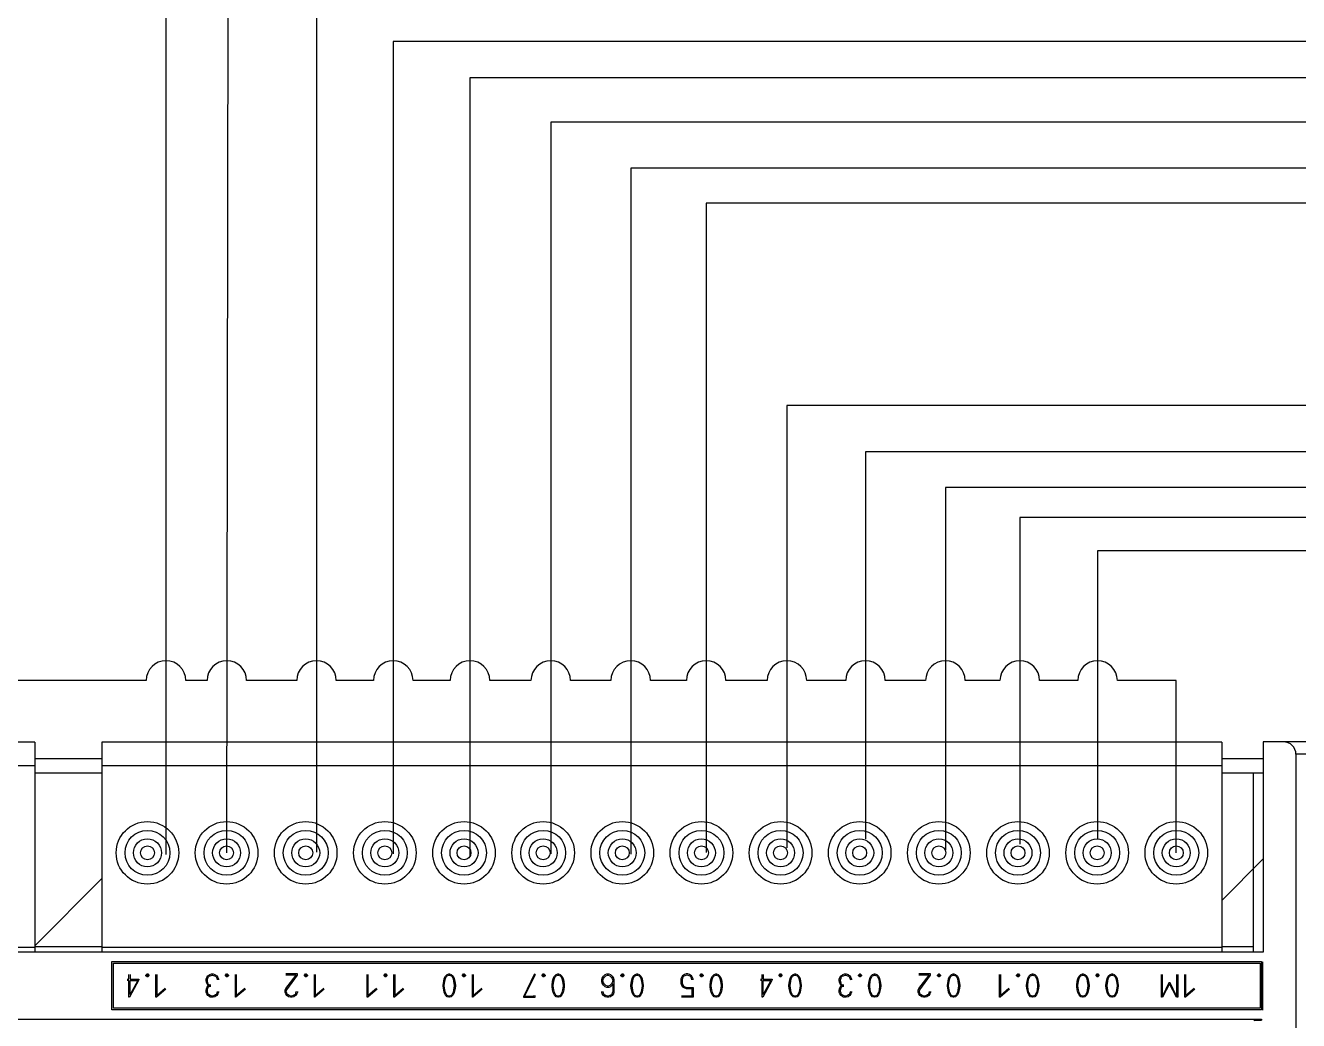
# Model space of a CAD drawing. Header units: millimetres. Extents: x 1181 to 1755, y 284 to 690.
# Drawn here: x 1386.9 to 1468.6, y 504.9 to 568.8 of the extents above; entities that cross this region are included whole.
import ezdxf

# ---------------------------------------------------------------- set-up
doc = ezdxf.new("R2010")
doc.units = ezdxf.units.MM
for name, color, linetype in [('0007LEVEL_1', 7, 'Continuous'), ('8_ALL_NOTES_BALLOONS_SYMBOLS_GT', 7, 'Continuous'), ('RED_14_THHN', 20, 'Continuous'), ('RED_2.5mm^2', 1, 'Continuous'), ('SYMS', 7, 'Continuous')]:
    doc.layers.add(name, color=color, linetype=linetype)

# ---------------------------------------------------------------- blocks, each defined once
blk = doc.blocks.new('WDDOT')
for radius in [0.72, 0.449, 0.223]:
    blk.add_circle((0, 0), radius)

msp = doc.modelspace()

# ---------------------------------------------------------------- linework, layer by layer
at = {"color": 7, "linetype": 'Continuous'}
for p, q in [((1466.339, 522.776), (1466.339, 509.276)), ((1506.039, 522.776), (1466.339, 522.776)), ((1468.439, 521.976), (1468.439, 443.576)), ((1466.339, 509.276), (1312.939, 509.276)), ((1313.039, 504.967), (1466.239, 504.967)), ((1466.239, 504.967), (1466.239, 504.907))]:
    msp.add_line(p, q, dxfattribs=at)
msp.add_arc((1467.639, 521.976), 0.8, 0, 90, dxfattribs=at)
msp.add_spline([(1465.751, 504.897), (1465.837, 504.904), (1465.997, 504.907), (1466.239, 504.908)], degree=3, dxfattribs=at)
at = {"layer": '0007LEVEL_1', "color": 7, "linetype": 'Continuous'}
for p, q in [((1392.439, 505.576), (1392.439, 508.676)), ((1392.439, 508.676), (1466.239, 508.676)), ((1392.539, 505.676), (1392.539, 508.576)), ((1392.539, 508.576), (1466.139, 508.576)), ((1466.139, 508.576), (1466.139, 505.676)), ((1466.239, 508.676), (1466.239, 505.576)), ((1393.423, 507.538), (1393.535, 507.538)), ((1393.535, 507.538), (1393.535, 507.838)), ((1394.173, 507.501), (1393.573, 506.376)), ((1393.61, 507.838), (1393.61, 507.538)), ((1393.61, 507.538), (1394.173, 507.538)), ((1394.173, 507.538), (1394.173, 507.501)), ((1394.623, 507.801), (1394.698, 507.876)), ((1394.623, 507.763), (1394.623, 507.801)), ((1394.698, 507.688), (1394.623, 507.763)), ((1394.698, 507.876), (1394.735, 507.876)), ((1394.698, 507.763), (1394.698, 507.801)), ((1394.698, 507.801), (1394.735, 507.801)), ((1394.735, 507.763), (1394.698, 507.763)), ((1394.735, 507.688), (1394.698, 507.688)), ((1394.735, 507.876), (1394.81, 507.801)), ((1394.735, 507.801), (1394.735, 507.763)), ((1394.81, 507.763), (1394.735, 507.688)), ((1394.81, 507.801), (1394.81, 507.763)), ((1395.26, 506.376), (1395.26, 507.838)), ((1395.335, 506.488), (1395.335, 507.838)), ((1398.49, 507.538), (1398.528, 507.651)), ((1398.49, 507.426), (1398.49, 507.538)), ((1398.528, 507.651), (1398.603, 507.763)), ((1398.565, 507.501), (1398.603, 507.613)), ((1398.565, 507.426), (1398.565, 507.501)), ((1398.603, 507.763), (1398.715, 507.838)), ((1398.603, 507.613), (1398.64, 507.688)), ((1398.64, 507.688), (1398.678, 507.726)), ((1398.678, 507.726), (1398.753, 507.763)), ((1398.715, 507.838), (1398.828, 507.876)), ((1398.753, 507.763), (1398.865, 507.801)), ((1398.828, 507.876), (1398.94, 507.876)), ((1398.865, 507.801), (1398.903, 507.801)), ((1398.903, 507.801), (1399.015, 507.763)), ((1398.94, 507.876), (1399.053, 507.838)), ((1399.015, 507.763), (1399.09, 507.726)), ((1399.053, 507.838), (1399.165, 507.763)), ((1399.09, 507.726), (1399.128, 507.688)), ((1399.128, 507.688), (1399.165, 507.613)), ((1399.165, 507.763), (1399.24, 507.651)), ((1399.165, 507.613), (1399.203, 507.501)), ((1399.24, 507.651), (1399.278, 507.538)), ((1399.278, 507.538), (1399.278, 507.501)), ((1399.728, 507.801), (1399.803, 507.876)), ((1399.728, 507.763), (1399.728, 507.801)), ((1399.803, 507.688), (1399.728, 507.763)), ((1399.803, 507.876), (1399.84, 507.876)), ((1399.803, 507.763), (1399.803, 507.801)), ((1399.803, 507.801), (1399.84, 507.801)), ((1399.84, 507.763), (1399.803, 507.763)), ((1399.84, 507.688), (1399.803, 507.688)), ((1399.84, 507.876), (1399.915, 507.801)), ((1399.84, 507.801), (1399.84, 507.763)), ((1399.915, 507.763), (1399.84, 507.688)), ((1399.915, 507.801), (1399.915, 507.763)), ((1400.365, 506.376), (1400.365, 507.838)), ((1400.44, 506.488), (1400.44, 507.838)), ((1404.345, 507.876), (1403.595, 507.876)), ((1403.595, 506.938), (1404.27, 507.801)), ((1404.27, 507.801), (1403.595, 507.801)), ((1403.67, 506.863), (1404.345, 507.801)), ((1404.345, 507.801), (1404.345, 507.876)), ((1404.795, 507.801), (1404.87, 507.876)), ((1404.795, 507.763), (1404.795, 507.801)), ((1404.87, 507.688), (1404.795, 507.763)), ((1404.87, 507.876), (1404.908, 507.876)), ((1404.87, 507.763), (1404.87, 507.801)), ((1404.87, 507.801), (1404.908, 507.801)), ((1404.908, 507.763), (1404.87, 507.763)), ((1404.908, 507.688), (1404.87, 507.688)), ((1404.908, 507.876), (1404.983, 507.801)), ((1404.908, 507.801), (1404.908, 507.763)), ((1404.983, 507.763), (1404.908, 507.688)), ((1404.983, 507.801), (1404.983, 507.763)), ((1405.433, 506.376), (1405.433, 507.838)), ((1405.508, 506.488), (1405.508, 507.838)), ((1408.818, 506.376), (1408.818, 507.838)), ((1408.893, 506.488), (1408.893, 507.838)), ((1409.905, 507.801), (1409.98, 507.876)), ((1409.905, 507.763), (1409.905, 507.801)), ((1409.98, 507.688), (1409.905, 507.763)), ((1409.98, 507.876), (1410.018, 507.876)), ((1409.98, 507.763), (1409.98, 507.801)), ((1409.98, 507.801), (1410.018, 507.801)), ((1410.018, 507.763), (1409.98, 507.763)), ((1410.018, 507.688), (1409.98, 507.688)), ((1410.018, 507.876), (1410.093, 507.801)), ((1410.018, 507.801), (1410.018, 507.763)), ((1410.093, 507.763), (1410.018, 507.688)), ((1410.093, 507.801), (1410.093, 507.763)), ((1410.543, 506.376), (1410.543, 507.838)), ((1410.618, 506.488), (1410.618, 507.838)), ((1413.738, 507.388), (1413.775, 507.576)), ((1413.775, 507.576), (1413.85, 507.726)), ((1413.813, 507.388), (1413.85, 507.576)), ((1413.85, 507.726), (1413.963, 507.838)), ((1413.85, 507.576), (1413.925, 507.726)), ((1413.925, 507.726), (1413.963, 507.763)), ((1413.963, 507.838), (1414.075, 507.876)), ((1413.963, 507.763), (1414.075, 507.801)), ((1414.075, 507.876), (1414.113, 507.876)), ((1414.075, 507.801), (1414.113, 507.801)), ((1414.113, 507.876), (1414.225, 507.838)), ((1414.113, 507.801), (1414.225, 507.763)), ((1414.225, 507.838), (1414.338, 507.726)), ((1414.225, 507.763), (1414.263, 507.726)), ((1414.263, 507.726), (1414.338, 507.576)), ((1414.338, 507.726), (1414.413, 507.576)), ((1414.338, 507.576), (1414.375, 507.388)), ((1414.413, 507.576), (1414.45, 507.388)), ((1414.938, 507.801), (1415.013, 507.876)), ((1414.938, 507.763), (1414.938, 507.801)), ((1415.013, 507.688), (1414.938, 507.763)), ((1415.013, 507.876), (1415.05, 507.876)), ((1415.013, 507.763), (1415.013, 507.801)), ((1415.013, 507.801), (1415.05, 507.801)), ((1415.05, 507.763), (1415.013, 507.763)), ((1415.05, 507.688), (1415.013, 507.688)), ((1415.05, 507.876), (1415.125, 507.801)), ((1415.05, 507.801), (1415.05, 507.763)), ((1415.125, 507.763), (1415.05, 507.688)), ((1415.125, 507.801), (1415.125, 507.763)), ((1415.575, 506.376), (1415.575, 507.838)), ((1415.65, 506.488), (1415.65, 507.838)), ((1419.565, 507.876), (1418.852, 506.413)), ((1419.602, 507.838), (1418.927, 506.451)), ((1420.052, 507.801), (1420.127, 507.876)), ((1420.052, 507.763), (1420.052, 507.801)), ((1420.127, 507.688), (1420.052, 507.763)), ((1420.127, 507.876), (1420.165, 507.876)), ((1420.127, 507.763), (1420.127, 507.801)), ((1420.127, 507.801), (1420.165, 507.801)), ((1420.165, 507.763), (1420.127, 507.763)), ((1420.165, 507.688), (1420.127, 507.688)), ((1420.165, 507.876), (1420.24, 507.801)), ((1420.165, 507.801), (1420.165, 507.763)), ((1420.24, 507.763), (1420.165, 507.688)), ((1420.24, 507.801), (1420.24, 507.763)), ((1420.727, 507.388), (1420.765, 507.576)), ((1420.765, 507.576), (1420.84, 507.726)), ((1420.802, 507.388), (1420.84, 507.576)), ((1420.84, 507.726), (1420.952, 507.838)), ((1420.84, 507.576), (1420.915, 507.726)), ((1420.915, 507.726), (1420.952, 507.763)), ((1420.952, 507.838), (1421.065, 507.876)), ((1420.952, 507.763), (1421.065, 507.801)), ((1421.065, 507.876), (1421.102, 507.876)), ((1421.065, 507.801), (1421.102, 507.801)), ((1421.102, 507.876), (1421.215, 507.838)), ((1421.102, 507.801), (1421.215, 507.763)), ((1421.215, 507.838), (1421.327, 507.726)), ((1421.215, 507.763), (1421.252, 507.726)), ((1421.252, 507.726), (1421.327, 507.576)), ((1421.327, 507.726), (1421.402, 507.576)), ((1421.327, 507.576), (1421.365, 507.388)), ((1421.402, 507.576), (1421.44, 507.388)), ((1423.877, 507.501), (1423.915, 507.613)), ((1423.877, 507.388), (1423.877, 507.501)), ((1423.915, 507.613), (1423.99, 507.726)), ((1423.952, 507.463), (1423.99, 507.576)), ((1423.99, 507.726), (1424.102, 507.838)), ((1423.99, 507.576), (1424.027, 507.651)), ((1424.027, 507.651), (1424.14, 507.763)), ((1424.102, 507.838), (1424.215, 507.876)), ((1424.14, 507.763), (1424.252, 507.801)), ((1424.215, 507.876), (1424.327, 507.876)), ((1424.252, 507.801), (1424.29, 507.801)), ((1424.29, 507.801), (1424.402, 507.763)), ((1424.327, 507.876), (1424.44, 507.838)), ((1424.402, 507.763), (1424.515, 507.651)), ((1424.44, 507.838), (1424.552, 507.726)), ((1424.515, 507.651), (1424.552, 507.576)), ((1424.552, 507.726), (1424.627, 507.613)), ((1424.552, 507.576), (1424.59, 507.463)), ((1424.627, 507.613), (1424.665, 507.501)), ((1424.665, 507.501), (1424.665, 506.713)), ((1425.115, 507.801), (1425.19, 507.876)), ((1425.115, 507.763), (1425.115, 507.801)), ((1425.19, 507.688), (1425.115, 507.763)), ((1425.19, 507.876), (1425.227, 507.876)), ((1425.19, 507.763), (1425.19, 507.801)), ((1425.19, 507.801), (1425.227, 507.801)), ((1425.227, 507.763), (1425.19, 507.763)), ((1425.227, 507.688), (1425.19, 507.688)), ((1425.227, 507.876), (1425.302, 507.801)), ((1425.227, 507.801), (1425.227, 507.763)), ((1425.302, 507.763), (1425.227, 507.688)), ((1425.302, 507.801), (1425.302, 507.763)), ((1425.79, 507.388), (1425.827, 507.576)), ((1425.827, 507.576), (1425.902, 507.726)), ((1425.865, 507.388), (1425.902, 507.576)), ((1425.902, 507.726), (1426.015, 507.838)), ((1425.902, 507.576), (1425.977, 507.726)), ((1425.977, 507.726), (1426.015, 507.763)), ((1426.015, 507.838), (1426.127, 507.876)), ((1426.015, 507.763), (1426.127, 507.801)), ((1426.127, 507.876), (1426.165, 507.876)), ((1426.127, 507.801), (1426.165, 507.801)), ((1426.165, 507.876), (1426.277, 507.838)), ((1426.165, 507.801), (1426.277, 507.763)), ((1426.277, 507.838), (1426.39, 507.726)), ((1426.277, 507.763), (1426.315, 507.726)), ((1426.315, 507.726), (1426.39, 507.576)), ((1426.39, 507.726), (1426.465, 507.576)), ((1426.39, 507.576), (1426.427, 507.388)), ((1426.465, 507.576), (1426.502, 507.388)), ((1428.995, 507.651), (1428.957, 507.538)), ((1428.957, 507.538), (1428.957, 507.276)), ((1429.07, 507.763), (1428.995, 507.651)), ((1429.07, 507.613), (1429.032, 507.501)), ((1429.032, 507.501), (1429.032, 507.313)), ((1429.182, 507.838), (1429.07, 507.763)), ((1429.107, 507.688), (1429.07, 507.613)), ((1429.145, 507.726), (1429.107, 507.688)), ((1429.22, 507.763), (1429.145, 507.726)), ((1429.295, 507.876), (1429.182, 507.838)), ((1429.332, 507.801), (1429.22, 507.763)), ((1429.407, 507.876), (1429.295, 507.876)), ((1429.37, 507.801), (1429.332, 507.801)), ((1429.482, 507.763), (1429.37, 507.801)), ((1429.52, 507.838), (1429.407, 507.876)), ((1429.557, 507.726), (1429.482, 507.763)), ((1429.632, 507.763), (1429.52, 507.838)), ((1429.595, 507.688), (1429.557, 507.726)), ((1429.632, 507.613), (1429.595, 507.688)), ((1429.707, 507.651), (1429.632, 507.763)), ((1429.67, 507.501), (1429.632, 507.613)), ((1429.745, 507.538), (1429.707, 507.651)), ((1429.745, 507.501), (1429.745, 507.538)), ((1430.195, 507.801), (1430.27, 507.876)), ((1430.195, 507.763), (1430.195, 507.801)), ((1430.27, 507.688), (1430.195, 507.763)), ((1430.27, 507.876), (1430.307, 507.876)), ((1430.27, 507.763), (1430.27, 507.801)), ((1430.27, 507.801), (1430.307, 507.801)), ((1430.307, 507.763), (1430.27, 507.763)), ((1430.307, 507.688), (1430.27, 507.688)), ((1430.307, 507.876), (1430.382, 507.801)), ((1430.307, 507.801), (1430.307, 507.763)), ((1430.382, 507.763), (1430.307, 507.688)), ((1430.382, 507.801), (1430.382, 507.763)), ((1430.87, 507.388), (1430.907, 507.576)), ((1430.907, 507.576), (1430.982, 507.726)), ((1430.945, 507.388), (1430.982, 507.576)), ((1430.982, 507.726), (1431.095, 507.838)), ((1430.982, 507.576), (1431.057, 507.726)), ((1431.057, 507.726), (1431.095, 507.763)), ((1431.095, 507.838), (1431.207, 507.876)), ((1431.095, 507.763), (1431.207, 507.801)), ((1431.207, 507.876), (1431.245, 507.876)), ((1431.207, 507.801), (1431.245, 507.801)), ((1431.245, 507.876), (1431.357, 507.838)), ((1431.245, 507.801), (1431.357, 507.763)), ((1431.357, 507.838), (1431.47, 507.726)), ((1431.357, 507.763), (1431.395, 507.726)), ((1431.395, 507.726), (1431.47, 507.576)), ((1431.47, 507.726), (1431.545, 507.576)), ((1431.47, 507.576), (1431.507, 507.388)), ((1431.545, 507.576), (1431.582, 507.388)), ((1434.06, 507.538), (1434.173, 507.538)), ((1434.173, 507.538), (1434.173, 507.838)), ((1434.81, 507.501), (1434.21, 506.376)), ((1434.248, 507.838), (1434.248, 507.538)), ((1434.248, 507.538), (1434.81, 507.538)), ((1434.81, 507.538), (1434.81, 507.501)), ((1435.26, 507.801), (1435.335, 507.876)), ((1435.26, 507.763), (1435.26, 507.801)), ((1435.335, 507.688), (1435.26, 507.763)), ((1435.335, 507.876), (1435.373, 507.876)), ((1435.335, 507.763), (1435.335, 507.801)), ((1435.335, 507.801), (1435.373, 507.801)), ((1435.373, 507.763), (1435.335, 507.763)), ((1435.373, 507.688), (1435.335, 507.688)), ((1435.373, 507.876), (1435.448, 507.801)), ((1435.373, 507.801), (1435.373, 507.763)), ((1435.448, 507.763), (1435.373, 507.688)), ((1435.448, 507.801), (1435.448, 507.763)), ((1435.935, 507.388), (1435.973, 507.576)), ((1435.973, 507.576), (1436.048, 507.726)), ((1436.01, 507.388), (1436.048, 507.576)), ((1436.048, 507.726), (1436.16, 507.838)), ((1436.048, 507.576), (1436.123, 507.726)), ((1436.123, 507.726), (1436.16, 507.763)), ((1436.16, 507.838), (1436.273, 507.876)), ((1436.16, 507.763), (1436.273, 507.801)), ((1436.273, 507.876), (1436.311, 507.876)), ((1436.273, 507.801), (1436.311, 507.801)), ((1436.311, 507.876), (1436.423, 507.838)), ((1436.311, 507.801), (1436.423, 507.763)), ((1436.423, 507.838), (1436.535, 507.726)), ((1436.423, 507.763), (1436.461, 507.726)), ((1436.461, 507.726), (1436.535, 507.576)), ((1436.535, 507.726), (1436.61, 507.576)), ((1436.535, 507.576), (1436.573, 507.388)), ((1436.61, 507.576), (1436.648, 507.388)), ((1439.128, 507.538), (1439.165, 507.651)), ((1439.128, 507.426), (1439.128, 507.538)), ((1439.165, 507.651), (1439.24, 507.763)), ((1439.203, 507.501), (1439.24, 507.613)), ((1439.203, 507.426), (1439.203, 507.501)), ((1439.24, 507.763), (1439.353, 507.838)), ((1439.24, 507.613), (1439.278, 507.688)), ((1439.278, 507.688), (1439.315, 507.726)), ((1439.315, 507.726), (1439.39, 507.763)), ((1439.353, 507.838), (1439.465, 507.876)), ((1439.39, 507.763), (1439.503, 507.801)), ((1439.465, 507.876), (1439.578, 507.876)), ((1439.503, 507.801), (1439.541, 507.801)), ((1439.541, 507.801), (1439.653, 507.763)), ((1439.578, 507.876), (1439.691, 507.838)), ((1439.653, 507.763), (1439.728, 507.726)), ((1439.691, 507.838), (1439.803, 507.763)), ((1439.728, 507.726), (1439.765, 507.688)), ((1439.765, 507.688), (1439.803, 507.613)), ((1439.803, 507.763), (1439.878, 507.651)), ((1439.803, 507.613), (1439.841, 507.501)), ((1439.878, 507.651), (1439.915, 507.538)), ((1439.915, 507.538), (1439.915, 507.501)), ((1440.365, 507.801), (1440.44, 507.876)), ((1440.365, 507.763), (1440.365, 507.801)), ((1440.44, 507.688), (1440.365, 507.763)), ((1440.44, 507.876), (1440.478, 507.876)), ((1440.44, 507.763), (1440.44, 507.801)), ((1440.44, 507.801), (1440.478, 507.801)), ((1440.478, 507.763), (1440.44, 507.763)), ((1440.478, 507.688), (1440.44, 507.688)), ((1440.478, 507.876), (1440.553, 507.801)), ((1440.478, 507.801), (1440.478, 507.763)), ((1440.553, 507.763), (1440.478, 507.688)), ((1440.553, 507.801), (1440.553, 507.763)), ((1441.04, 507.388), (1441.078, 507.576)), ((1441.078, 507.576), (1441.153, 507.726)), ((1441.116, 507.388), (1441.153, 507.576)), ((1441.153, 507.726), (1441.266, 507.838)), ((1441.153, 507.576), (1441.228, 507.726)), ((1441.228, 507.726), (1441.266, 507.763)), ((1441.266, 507.838), (1441.378, 507.876)), ((1441.266, 507.763), (1441.378, 507.801)), ((1441.378, 507.876), (1441.416, 507.876)), ((1441.378, 507.801), (1441.416, 507.801)), ((1441.416, 507.876), (1441.528, 507.838)), ((1441.416, 507.801), (1441.528, 507.763)), ((1441.528, 507.838), (1441.64, 507.726)), ((1441.528, 507.763), (1441.565, 507.726)), ((1441.565, 507.726), (1441.64, 507.576)), ((1441.64, 507.726), (1441.715, 507.576)), ((1441.64, 507.576), (1441.678, 507.388)), ((1441.715, 507.576), (1441.753, 507.388)), ((1444.982, 507.876), (1444.232, 507.876)), ((1444.232, 506.938), (1444.907, 507.801)), ((1444.907, 507.801), (1444.232, 507.801)), ((1444.307, 506.863), (1444.982, 507.801)), ((1444.982, 507.801), (1444.982, 507.876)), ((1445.432, 507.801), (1445.507, 507.876)), ((1445.432, 507.763), (1445.432, 507.801)), ((1445.507, 507.688), (1445.432, 507.763)), ((1445.507, 507.876), (1445.544, 507.876)), ((1445.507, 507.763), (1445.507, 507.801)), ((1445.507, 507.801), (1445.544, 507.801)), ((1445.544, 507.763), (1445.507, 507.763)), ((1445.544, 507.688), (1445.507, 507.688)), ((1445.544, 507.876), (1445.619, 507.801)), ((1445.544, 507.801), (1445.544, 507.763)), ((1445.619, 507.763), (1445.544, 507.688)), ((1445.619, 507.801), (1445.619, 507.763)), ((1446.107, 507.388), (1446.144, 507.576)), ((1446.144, 507.576), (1446.219, 507.726)), ((1446.182, 507.388), (1446.219, 507.576)), ((1446.219, 507.726), (1446.332, 507.838)), ((1446.219, 507.576), (1446.294, 507.726)), ((1446.294, 507.726), (1446.332, 507.763)), ((1446.332, 507.838), (1446.444, 507.876)), ((1446.332, 507.763), (1446.444, 507.801)), ((1446.444, 507.876), (1446.482, 507.876)), ((1446.444, 507.801), (1446.482, 507.801)), ((1446.482, 507.876), (1446.594, 507.838)), ((1446.482, 507.801), (1446.594, 507.763)), ((1446.594, 507.838), (1446.707, 507.726)), ((1446.594, 507.763), (1446.632, 507.726)), ((1446.632, 507.726), (1446.707, 507.576)), ((1446.707, 507.726), (1446.782, 507.576)), ((1446.707, 507.576), (1446.744, 507.388)), ((1446.782, 507.576), (1446.819, 507.388)), ((1449.421, 506.376), (1449.421, 507.838)), ((1449.496, 506.488), (1449.496, 507.838)), ((1450.508, 507.801), (1450.583, 507.876)), ((1450.508, 507.763), (1450.508, 507.801)), ((1450.583, 507.688), (1450.508, 507.763)), ((1450.583, 507.876), (1450.621, 507.876)), ((1450.583, 507.763), (1450.583, 507.801)), ((1450.583, 507.801), (1450.621, 507.801)), ((1450.621, 507.763), (1450.583, 507.763)), ((1450.621, 507.688), (1450.583, 507.688)), ((1450.621, 507.876), (1450.696, 507.801)), ((1450.621, 507.801), (1450.621, 507.763)), ((1450.696, 507.763), (1450.621, 507.688)), ((1450.696, 507.801), (1450.696, 507.763)), ((1451.183, 507.388), (1451.221, 507.576)), ((1451.221, 507.576), (1451.296, 507.726)), ((1451.258, 507.388), (1451.296, 507.576)), ((1451.296, 507.726), (1451.408, 507.838)), ((1451.296, 507.576), (1451.371, 507.726)), ((1451.371, 507.726), (1451.408, 507.763)), ((1451.408, 507.838), (1451.521, 507.876)), ((1451.408, 507.763), (1451.521, 507.801)), ((1451.521, 507.876), (1451.558, 507.876)), ((1451.521, 507.801), (1451.558, 507.801)), ((1451.558, 507.876), (1451.671, 507.838)), ((1451.558, 507.801), (1451.671, 507.763)), ((1451.671, 507.838), (1451.783, 507.726)), ((1451.671, 507.763), (1451.708, 507.726)), ((1451.708, 507.726), (1451.783, 507.576)), ((1451.783, 507.726), (1451.858, 507.576)), ((1451.783, 507.576), (1451.821, 507.388)), ((1451.858, 507.576), (1451.896, 507.388)), ((1454.407, 507.388), (1454.445, 507.576)), ((1454.445, 507.576), (1454.519, 507.726)), ((1454.482, 507.388), (1454.519, 507.576)), ((1454.519, 507.726), (1454.632, 507.838)), ((1454.519, 507.576), (1454.595, 507.726)), ((1454.595, 507.726), (1454.632, 507.763)), ((1454.632, 507.838), (1454.745, 507.876)), ((1454.632, 507.763), (1454.745, 507.801)), ((1454.745, 507.876), (1454.782, 507.876)), ((1454.745, 507.801), (1454.782, 507.801)), ((1454.782, 507.876), (1454.895, 507.838)), ((1454.782, 507.801), (1454.895, 507.763)), ((1454.895, 507.838), (1455.007, 507.726)), ((1454.895, 507.763), (1454.932, 507.726)), ((1454.932, 507.726), (1455.007, 507.576)), ((1455.007, 507.726), (1455.082, 507.576)), ((1455.007, 507.576), (1455.045, 507.388)), ((1455.082, 507.576), (1455.12, 507.388)), ((1455.607, 507.801), (1455.682, 507.876)), ((1455.607, 507.763), (1455.607, 507.801)), ((1455.682, 507.688), (1455.607, 507.763)), ((1455.682, 507.876), (1455.72, 507.876)), ((1455.682, 507.763), (1455.682, 507.801)), ((1455.682, 507.801), (1455.72, 507.801)), ((1455.72, 507.763), (1455.682, 507.763)), ((1455.72, 507.688), (1455.682, 507.688)), ((1455.72, 507.876), (1455.795, 507.801)), ((1455.72, 507.801), (1455.72, 507.763)), ((1455.795, 507.763), (1455.72, 507.688)), ((1455.795, 507.801), (1455.795, 507.763)), ((1456.282, 507.388), (1456.32, 507.576)), ((1456.32, 507.576), (1456.394, 507.726)), ((1456.357, 507.388), (1456.394, 507.576)), ((1456.394, 507.726), (1456.507, 507.838)), ((1456.394, 507.576), (1456.47, 507.726)), ((1456.47, 507.726), (1456.507, 507.763)), ((1456.507, 507.838), (1456.62, 507.876)), ((1456.507, 507.763), (1456.62, 507.801)), ((1456.62, 507.876), (1456.657, 507.876)), ((1456.62, 507.801), (1456.657, 507.801)), ((1456.657, 507.876), (1456.77, 507.838)), ((1456.657, 507.801), (1456.77, 507.763)), ((1456.77, 507.838), (1456.882, 507.726)), ((1456.77, 507.763), (1456.807, 507.726)), ((1456.807, 507.726), (1456.882, 507.576)), ((1456.882, 507.726), (1456.957, 507.576)), ((1456.882, 507.576), (1456.92, 507.388)), ((1456.957, 507.576), (1456.995, 507.388)), ((1459.802, 506.376), (1459.802, 507.838)), ((1459.877, 506.451), (1459.877, 507.838)), ((1460.777, 507.838), (1460.777, 506.451)), ((1460.852, 507.838), (1460.852, 506.376)), ((1461.302, 506.376), (1461.302, 507.838)), ((1461.377, 506.488), (1461.377, 507.838)), ((1393.535, 507.463), (1393.423, 507.463)), ((1393.535, 506.376), (1393.535, 507.463)), ((1394.098, 507.463), (1393.61, 506.563)), ((1393.61, 506.563), (1393.61, 507.463)), ((1393.61, 507.463), (1394.098, 507.463)), ((1395.898, 506.901), (1395.298, 506.376)), ((1395.86, 506.938), (1395.335, 506.488)), ((1398.528, 507.276), (1398.49, 507.426)), ((1398.49, 506.826), (1398.528, 506.976)), ((1398.49, 506.713), (1398.49, 506.826)), ((1398.528, 506.601), (1398.49, 506.713)), ((1398.603, 507.163), (1398.528, 507.276)), ((1398.528, 506.976), (1398.603, 507.088)), ((1398.603, 507.276), (1398.565, 507.426)), ((1398.565, 506.826), (1398.603, 506.976)), ((1398.565, 506.751), (1398.565, 506.826)), ((1398.603, 506.638), (1398.565, 506.751)), ((1398.64, 507.201), (1398.603, 507.276)), ((1398.64, 507.126), (1398.603, 507.163)), ((1398.603, 507.088), (1398.64, 507.126)), ((1398.603, 506.976), (1398.64, 507.051)), ((1398.715, 507.163), (1398.64, 507.201)), ((1398.64, 507.126), (1398.678, 507.126)), ((1398.64, 507.051), (1398.715, 507.088)), ((1398.79, 507.163), (1398.715, 507.163)), ((1398.715, 507.088), (1398.79, 507.088)), ((1399.203, 506.751), (1399.165, 506.638)), ((1399.278, 506.713), (1399.24, 506.601)), ((1399.278, 506.751), (1399.278, 506.713)), ((1401.003, 506.901), (1400.403, 506.376)), ((1400.965, 506.938), (1400.44, 506.488)), ((1403.558, 506.826), (1403.595, 506.938)), ((1403.558, 506.713), (1403.558, 506.826)), ((1403.595, 506.601), (1403.558, 506.713)), ((1403.633, 506.788), (1403.67, 506.863)), ((1403.633, 506.751), (1403.633, 506.788)), ((1403.67, 506.638), (1403.633, 506.751)), ((1404.27, 506.751), (1404.233, 506.638)), ((1404.345, 506.713), (1404.308, 506.601)), ((1404.345, 506.751), (1404.345, 506.713)), ((1406.07, 506.901), (1405.47, 506.376)), ((1406.033, 506.938), (1405.508, 506.488)), ((1409.455, 506.901), (1408.855, 506.376)), ((1409.418, 506.938), (1408.893, 506.488)), ((1411.18, 506.901), (1410.58, 506.376)), ((1411.143, 506.938), (1410.618, 506.488)), ((1413.7, 507.163), (1413.738, 507.388)), ((1413.7, 507.088), (1413.7, 507.163)), ((1413.738, 506.863), (1413.7, 507.088)), ((1413.775, 506.676), (1413.738, 506.863)), ((1413.775, 507.163), (1413.813, 507.388)), ((1413.775, 507.088), (1413.775, 507.163)), ((1413.813, 506.863), (1413.775, 507.088)), ((1413.85, 506.526), (1413.775, 506.676)), ((1413.85, 506.676), (1413.813, 506.863)), ((1413.925, 506.526), (1413.85, 506.676)), ((1414.338, 506.676), (1414.263, 506.526)), ((1414.375, 506.863), (1414.338, 506.676)), ((1414.413, 506.676), (1414.338, 506.526)), ((1414.375, 507.388), (1414.413, 507.163)), ((1414.413, 507.088), (1414.375, 506.863)), ((1414.413, 507.163), (1414.413, 507.088)), ((1414.45, 506.863), (1414.413, 506.676)), ((1414.45, 507.388), (1414.488, 507.163)), ((1414.488, 507.088), (1414.45, 506.863)), ((1414.488, 507.163), (1414.488, 507.088)), ((1416.213, 506.901), (1415.613, 506.376)), ((1416.175, 506.938), (1415.65, 506.488)), ((1420.69, 507.163), (1420.727, 507.388)), ((1420.69, 507.088), (1420.69, 507.163)), ((1420.727, 506.863), (1420.69, 507.088)), ((1420.765, 506.676), (1420.727, 506.863)), ((1420.765, 507.163), (1420.802, 507.388)), ((1420.765, 507.088), (1420.765, 507.163)), ((1420.802, 506.863), (1420.765, 507.088)), ((1420.84, 506.526), (1420.765, 506.676)), ((1420.84, 506.676), (1420.802, 506.863)), ((1420.915, 506.526), (1420.84, 506.676)), ((1421.327, 506.676), (1421.252, 506.526)), ((1421.365, 506.863), (1421.327, 506.676)), ((1421.402, 506.676), (1421.327, 506.526)), ((1421.365, 507.388), (1421.402, 507.163)), ((1421.402, 507.088), (1421.365, 506.863)), ((1421.402, 507.163), (1421.402, 507.088)), ((1421.44, 506.863), (1421.402, 506.676)), ((1421.44, 507.388), (1421.477, 507.163)), ((1421.477, 507.088), (1421.44, 506.863)), ((1421.477, 507.163), (1421.477, 507.088)), ((1423.915, 507.276), (1423.877, 507.388)), ((1423.877, 506.713), (1423.877, 506.751)), ((1423.915, 506.601), (1423.877, 506.713)), ((1423.99, 507.163), (1423.915, 507.276)), ((1423.952, 507.426), (1423.952, 507.463)), ((1423.99, 507.313), (1423.952, 507.426)), ((1423.99, 506.638), (1423.952, 506.751)), ((1424.027, 507.238), (1423.99, 507.313)), ((1424.102, 507.051), (1423.99, 507.163)), ((1424.14, 507.126), (1424.027, 507.238)), ((1424.215, 507.013), (1424.102, 507.051)), ((1424.252, 507.088), (1424.14, 507.126)), ((1424.327, 507.013), (1424.215, 507.013)), ((1424.29, 507.088), (1424.252, 507.088)), ((1424.402, 507.126), (1424.29, 507.088)), ((1424.44, 507.051), (1424.327, 507.013)), ((1424.515, 507.238), (1424.402, 507.126)), ((1424.552, 507.163), (1424.44, 507.051)), ((1424.552, 507.313), (1424.515, 507.238)), ((1424.59, 507.426), (1424.552, 507.313)), ((1424.59, 507.238), (1424.552, 507.163)), ((1424.59, 506.751), (1424.552, 506.638)), ((1424.59, 507.463), (1424.59, 507.426)), ((1424.59, 507.238), (1424.59, 506.751)), ((1424.665, 506.713), (1424.627, 506.601)), ((1425.752, 507.163), (1425.79, 507.388)), ((1425.752, 507.088), (1425.752, 507.163)), ((1425.79, 506.863), (1425.752, 507.088)), ((1425.827, 506.676), (1425.79, 506.863)), ((1425.827, 507.163), (1425.865, 507.388)), ((1425.827, 507.088), (1425.827, 507.163)), ((1425.865, 506.863), (1425.827, 507.088)), ((1425.902, 506.526), (1425.827, 506.676)), ((1425.902, 506.676), (1425.865, 506.863)), ((1425.977, 506.526), (1425.902, 506.676)), ((1426.39, 506.676), (1426.315, 506.526)), ((1426.427, 506.863), (1426.39, 506.676)), ((1426.465, 506.676), (1426.39, 506.526)), ((1426.427, 507.388), (1426.465, 507.163)), ((1426.465, 507.088), (1426.427, 506.863)), ((1426.465, 507.163), (1426.465, 507.088)), ((1426.502, 506.863), (1426.465, 506.676)), ((1426.502, 507.388), (1426.54, 507.163)), ((1426.54, 507.088), (1426.502, 506.863)), ((1426.54, 507.163), (1426.54, 507.088)), ((1428.957, 507.276), (1428.995, 507.163)), ((1428.995, 507.163), (1429.07, 507.051)), ((1429.032, 507.313), (1429.07, 507.201)), ((1429.07, 507.201), (1429.107, 507.126)), ((1429.07, 507.051), (1429.182, 506.976)), ((1429.107, 507.126), (1429.145, 507.088)), ((1429.145, 507.088), (1429.22, 507.051)), ((1429.182, 506.976), (1429.295, 506.938)), ((1429.22, 507.051), (1429.332, 507.013)), ((1429.295, 506.938), (1429.67, 506.938)), ((1429.332, 507.013), (1429.745, 507.013)), ((1429.67, 506.938), (1429.67, 506.451)), ((1429.745, 507.013), (1429.745, 506.376)), ((1430.832, 507.163), (1430.87, 507.388)), ((1430.832, 507.088), (1430.832, 507.163)), ((1430.87, 506.863), (1430.832, 507.088)), ((1430.907, 506.676), (1430.87, 506.863)), ((1430.907, 507.163), (1430.945, 507.388)), ((1430.907, 507.088), (1430.907, 507.163)), ((1430.945, 506.863), (1430.907, 507.088)), ((1430.982, 506.526), (1430.907, 506.676)), ((1430.982, 506.676), (1430.945, 506.863)), ((1431.057, 506.526), (1430.982, 506.676)), ((1431.47, 506.676), (1431.395, 506.526)), ((1431.507, 506.863), (1431.47, 506.676)), ((1431.545, 506.676), (1431.47, 506.526)), ((1431.507, 507.388), (1431.545, 507.163)), ((1431.545, 507.088), (1431.507, 506.863)), ((1431.545, 507.163), (1431.545, 507.088)), ((1431.582, 506.863), (1431.545, 506.676)), ((1431.582, 507.388), (1431.62, 507.163)), ((1431.62, 507.088), (1431.582, 506.863)), ((1431.62, 507.163), (1431.62, 507.088)), ((1434.173, 507.463), (1434.06, 507.463)), ((1434.173, 506.376), (1434.173, 507.463)), ((1434.736, 507.463), (1434.248, 506.563)), ((1434.248, 506.563), (1434.248, 507.463)), ((1434.248, 507.463), (1434.736, 507.463)), ((1435.898, 507.163), (1435.935, 507.388)), ((1435.898, 507.088), (1435.898, 507.163)), ((1435.935, 506.863), (1435.898, 507.088)), ((1435.973, 506.676), (1435.935, 506.863)), ((1435.973, 507.163), (1436.01, 507.388)), ((1435.973, 507.088), (1435.973, 507.163)), ((1436.01, 506.863), (1435.973, 507.088)), ((1436.048, 506.526), (1435.973, 506.676)), ((1436.048, 506.676), (1436.01, 506.863)), ((1436.123, 506.526), (1436.048, 506.676)), ((1436.535, 506.676), (1436.461, 506.526)), ((1436.573, 506.863), (1436.535, 506.676)), ((1436.61, 506.676), (1436.535, 506.526)), ((1436.573, 507.388), (1436.61, 507.163)), ((1436.61, 507.088), (1436.573, 506.863)), ((1436.61, 507.163), (1436.61, 507.088)), ((1436.648, 506.863), (1436.61, 506.676)), ((1436.648, 507.388), (1436.685, 507.163)), ((1436.685, 507.088), (1436.648, 506.863)), ((1436.685, 507.163), (1436.685, 507.088)), ((1439.165, 507.276), (1439.128, 507.426)), ((1439.128, 506.826), (1439.165, 506.976)), ((1439.128, 506.713), (1439.128, 506.826)), ((1439.165, 506.601), (1439.128, 506.713)), ((1439.24, 507.163), (1439.165, 507.276)), ((1439.165, 506.976), (1439.24, 507.088)), ((1439.24, 507.276), (1439.203, 507.426)), ((1439.203, 506.826), (1439.24, 506.976)), ((1439.203, 506.751), (1439.203, 506.826)), ((1439.24, 506.638), (1439.203, 506.751)), ((1439.278, 507.201), (1439.24, 507.276)), ((1439.278, 507.126), (1439.24, 507.163)), ((1439.24, 507.088), (1439.278, 507.126)), ((1439.24, 506.976), (1439.278, 507.051)), ((1439.353, 507.163), (1439.278, 507.201)), ((1439.278, 507.126), (1439.315, 507.126)), ((1439.278, 507.051), (1439.353, 507.088)), ((1439.428, 507.163), (1439.353, 507.163)), ((1439.353, 507.088), (1439.428, 507.088)), ((1439.841, 506.751), (1439.803, 506.638)), ((1439.915, 506.713), (1439.878, 506.601)), ((1439.915, 506.751), (1439.915, 506.713)), ((1441.003, 507.163), (1441.04, 507.388)), ((1441.003, 507.088), (1441.003, 507.163)), ((1441.04, 506.863), (1441.003, 507.088)), ((1441.078, 506.676), (1441.04, 506.863)), ((1441.078, 507.163), (1441.116, 507.388)), ((1441.078, 507.088), (1441.078, 507.163)), ((1441.116, 506.863), (1441.078, 507.088)), ((1441.153, 506.526), (1441.078, 506.676)), ((1441.153, 506.676), (1441.116, 506.863)), ((1441.228, 506.526), (1441.153, 506.676)), ((1441.64, 506.676), (1441.565, 506.526)), ((1441.678, 506.863), (1441.64, 506.676)), ((1441.715, 506.676), (1441.64, 506.526)), ((1441.678, 507.388), (1441.715, 507.163)), ((1441.715, 507.088), (1441.678, 506.863)), ((1441.715, 507.163), (1441.715, 507.088)), ((1441.753, 506.863), (1441.715, 506.676)), ((1441.753, 507.388), (1441.79, 507.163)), ((1441.79, 507.088), (1441.753, 506.863)), ((1441.79, 507.163), (1441.79, 507.088)), ((1444.194, 506.826), (1444.232, 506.938)), ((1444.194, 506.713), (1444.194, 506.826)), ((1444.232, 506.601), (1444.194, 506.713)), ((1444.269, 506.788), (1444.307, 506.863)), ((1444.269, 506.751), (1444.269, 506.788)), ((1444.307, 506.638), (1444.269, 506.751)), ((1444.907, 506.751), (1444.869, 506.638)), ((1444.982, 506.713), (1444.944, 506.601)), ((1444.982, 506.751), (1444.982, 506.713)), ((1446.069, 507.163), (1446.107, 507.388)), ((1446.069, 507.088), (1446.069, 507.163)), ((1446.107, 506.863), (1446.069, 507.088)), ((1446.144, 506.676), (1446.107, 506.863)), ((1446.144, 507.163), (1446.182, 507.388)), ((1446.144, 507.088), (1446.144, 507.163)), ((1446.182, 506.863), (1446.144, 507.088)), ((1446.219, 506.526), (1446.144, 506.676)), ((1446.219, 506.676), (1446.182, 506.863)), ((1446.294, 506.526), (1446.219, 506.676)), ((1446.707, 506.676), (1446.632, 506.526)), ((1446.744, 506.863), (1446.707, 506.676)), ((1446.782, 506.676), (1446.707, 506.526)), ((1446.744, 507.388), (1446.782, 507.163)), ((1446.782, 507.088), (1446.744, 506.863)), ((1446.782, 507.163), (1446.782, 507.088)), ((1446.819, 506.863), (1446.782, 506.676)), ((1446.819, 507.388), (1446.857, 507.163)), ((1446.857, 507.088), (1446.819, 506.863)), ((1446.857, 507.163), (1446.857, 507.088)), ((1450.058, 506.901), (1449.458, 506.376)), ((1450.021, 506.938), (1449.496, 506.488)), ((1451.146, 507.163), (1451.183, 507.388)), ((1451.146, 507.088), (1451.146, 507.163)), ((1451.183, 506.863), (1451.146, 507.088)), ((1451.221, 506.676), (1451.183, 506.863)), ((1451.221, 507.163), (1451.258, 507.388)), ((1451.221, 507.088), (1451.221, 507.163)), ((1451.258, 506.863), (1451.221, 507.088)), ((1451.296, 506.526), (1451.221, 506.676)), ((1451.296, 506.676), (1451.258, 506.863)), ((1451.371, 506.526), (1451.296, 506.676)), ((1451.783, 506.676), (1451.708, 506.526)), ((1451.821, 506.863), (1451.783, 506.676)), ((1451.858, 506.676), (1451.783, 506.526)), ((1451.821, 507.388), (1451.858, 507.163)), ((1451.858, 507.088), (1451.821, 506.863)), ((1451.858, 507.163), (1451.858, 507.088)), ((1451.896, 506.863), (1451.858, 506.676)), ((1451.896, 507.388), (1451.933, 507.163)), ((1451.933, 507.088), (1451.896, 506.863)), ((1451.933, 507.163), (1451.933, 507.088)), ((1454.37, 507.163), (1454.407, 507.388)), ((1454.37, 507.088), (1454.37, 507.163)), ((1454.407, 506.863), (1454.37, 507.088)), ((1454.445, 506.676), (1454.407, 506.863)), ((1454.445, 507.163), (1454.482, 507.388)), ((1454.445, 507.088), (1454.445, 507.163)), ((1454.482, 506.863), (1454.445, 507.088)), ((1454.519, 506.526), (1454.445, 506.676)), ((1454.519, 506.676), (1454.482, 506.863)), ((1454.595, 506.526), (1454.519, 506.676)), ((1455.007, 506.676), (1454.932, 506.526)), ((1455.045, 506.863), (1455.007, 506.676)), ((1455.082, 506.676), (1455.007, 506.526)), ((1455.045, 507.388), (1455.082, 507.163)), ((1455.082, 507.088), (1455.045, 506.863)), ((1455.082, 507.163), (1455.082, 507.088)), ((1455.12, 506.863), (1455.082, 506.676)), ((1455.12, 507.388), (1455.157, 507.163)), ((1455.157, 507.088), (1455.12, 506.863)), ((1455.157, 507.163), (1455.157, 507.088)), ((1456.244, 507.163), (1456.282, 507.388)), ((1456.244, 507.088), (1456.244, 507.163)), ((1456.282, 506.863), (1456.244, 507.088)), ((1456.32, 506.676), (1456.282, 506.863)), ((1456.32, 507.163), (1456.357, 507.388)), ((1456.32, 507.088), (1456.32, 507.163)), ((1456.357, 506.863), (1456.32, 507.088)), ((1456.394, 506.526), (1456.32, 506.676)), ((1456.394, 506.676), (1456.357, 506.863)), ((1456.47, 506.526), (1456.394, 506.676)), ((1456.882, 506.676), (1456.807, 506.526)), ((1456.92, 506.863), (1456.882, 506.676)), ((1456.957, 506.676), (1456.882, 506.526)), ((1456.92, 507.388), (1456.957, 507.163)), ((1456.957, 507.088), (1456.92, 506.863)), ((1456.957, 507.163), (1456.957, 507.088)), ((1456.995, 506.863), (1456.957, 506.676)), ((1456.995, 507.388), (1457.032, 507.163)), ((1457.032, 507.088), (1456.995, 506.863)), ((1457.032, 507.163), (1457.032, 507.088)), ((1460.29, 507.313), (1459.877, 506.451)), ((1460.327, 507.238), (1459.877, 506.376)), ((1460.365, 507.313), (1460.29, 507.313)), ((1460.777, 506.376), (1460.327, 507.238)), ((1460.777, 506.451), (1460.365, 507.313)), ((1461.94, 506.901), (1461.34, 506.376)), ((1461.902, 506.938), (1461.377, 506.488)), ((1393.573, 506.376), (1393.535, 506.376)), ((1395.298, 506.376), (1395.26, 506.376)), ((1398.603, 506.488), (1398.528, 506.601)), ((1398.64, 506.563), (1398.603, 506.638)), ((1398.715, 506.413), (1398.603, 506.488)), ((1398.678, 506.526), (1398.64, 506.563)), ((1398.753, 506.488), (1398.678, 506.526)), ((1398.753, 506.376), (1398.715, 506.413)), ((1398.865, 506.451), (1398.753, 506.488)), ((1398.94, 506.376), (1398.753, 506.376)), ((1398.903, 506.451), (1398.865, 506.451)), ((1399.015, 506.488), (1398.903, 506.451)), ((1399.053, 506.413), (1398.94, 506.376)), ((1399.09, 506.526), (1399.015, 506.488)), ((1399.165, 506.488), (1399.053, 506.413)), ((1399.128, 506.563), (1399.09, 506.526)), ((1399.165, 506.638), (1399.128, 506.563)), ((1399.24, 506.601), (1399.165, 506.488)), ((1400.403, 506.376), (1400.365, 506.376)), ((1403.67, 506.488), (1403.595, 506.601)), ((1403.708, 506.563), (1403.67, 506.638)), ((1403.783, 506.413), (1403.67, 506.488)), ((1403.745, 506.526), (1403.708, 506.563)), ((1403.82, 506.488), (1403.745, 506.526)), ((1403.895, 506.376), (1403.783, 506.413)), ((1403.933, 506.451), (1403.82, 506.488)), ((1404.008, 506.376), (1403.895, 506.376)), ((1403.97, 506.451), (1403.933, 506.451)), ((1404.083, 506.488), (1403.97, 506.451)), ((1404.12, 506.413), (1404.008, 506.376)), ((1404.158, 506.526), (1404.083, 506.488)), ((1404.233, 506.488), (1404.12, 506.413)), ((1404.195, 506.563), (1404.158, 506.526)), ((1404.233, 506.638), (1404.195, 506.563)), ((1404.308, 506.601), (1404.233, 506.488)), ((1405.47, 506.376), (1405.433, 506.376)), ((1408.855, 506.376), (1408.818, 506.376)), ((1410.58, 506.376), (1410.543, 506.376)), ((1413.963, 506.413), (1413.85, 506.526)), ((1413.963, 506.488), (1413.925, 506.526)), ((1414.075, 506.451), (1413.963, 506.488)), ((1414.075, 506.376), (1413.963, 506.413)), ((1414.113, 506.451), (1414.075, 506.451)), ((1414.113, 506.376), (1414.075, 506.376)), ((1414.225, 506.488), (1414.113, 506.451)), ((1414.225, 506.413), (1414.113, 506.376)), ((1414.338, 506.526), (1414.225, 506.413)), ((1414.263, 506.526), (1414.225, 506.488)), ((1415.613, 506.376), (1415.575, 506.376)), ((1418.852, 506.413), (1418.852, 506.376)), ((1418.852, 506.376), (1419.602, 506.376)), ((1418.927, 506.451), (1419.527, 506.451)), ((1419.527, 506.451), (1419.527, 506.488)), ((1419.602, 506.376), (1419.602, 506.488)), ((1420.952, 506.413), (1420.84, 506.526)), ((1420.952, 506.488), (1420.915, 506.526)), ((1421.065, 506.451), (1420.952, 506.488)), ((1421.065, 506.376), (1420.952, 506.413)), ((1421.102, 506.451), (1421.065, 506.451)), ((1421.102, 506.376), (1421.065, 506.376)), ((1421.215, 506.488), (1421.102, 506.451)), ((1421.215, 506.413), (1421.102, 506.376)), ((1421.327, 506.526), (1421.215, 506.413)), ((1421.252, 506.526), (1421.215, 506.488)), ((1423.99, 506.488), (1423.915, 506.601)), ((1424.027, 506.563), (1423.99, 506.638)), ((1424.102, 506.413), (1423.99, 506.488)), ((1424.065, 506.526), (1424.027, 506.563)), ((1424.14, 506.488), (1424.065, 506.526)), ((1424.215, 506.376), (1424.102, 506.413)), ((1424.252, 506.451), (1424.14, 506.488)), ((1424.327, 506.376), (1424.215, 506.376)), ((1424.29, 506.451), (1424.252, 506.451)), ((1424.402, 506.488), (1424.29, 506.451)), ((1424.44, 506.413), (1424.327, 506.376)), ((1424.477, 506.526), (1424.402, 506.488)), ((1424.552, 506.488), (1424.44, 506.413)), ((1424.515, 506.563), (1424.477, 506.526)), ((1424.552, 506.638), (1424.515, 506.563)), ((1424.627, 506.601), (1424.552, 506.488)), ((1426.015, 506.413), (1425.902, 506.526)), ((1426.015, 506.488), (1425.977, 506.526)), ((1426.127, 506.451), (1426.015, 506.488)), ((1426.127, 506.376), (1426.015, 506.413)), ((1426.165, 506.451), (1426.127, 506.451)), ((1426.165, 506.376), (1426.127, 506.376)), ((1426.277, 506.488), (1426.165, 506.451)), ((1426.277, 506.413), (1426.165, 506.376)), ((1426.39, 506.526), (1426.277, 506.413)), ((1426.315, 506.526), (1426.277, 506.488)), ((1429.67, 506.451), (1428.995, 506.451)), ((1429.745, 506.376), (1428.995, 506.376)), ((1431.095, 506.413), (1430.982, 506.526)), ((1431.095, 506.488), (1431.057, 506.526)), ((1431.207, 506.451), (1431.095, 506.488)), ((1431.207, 506.376), (1431.095, 506.413)), ((1431.245, 506.451), (1431.207, 506.451)), ((1431.245, 506.376), (1431.207, 506.376)), ((1431.357, 506.488), (1431.245, 506.451)), ((1431.357, 506.413), (1431.245, 506.376)), ((1431.47, 506.526), (1431.357, 506.413)), ((1431.395, 506.526), (1431.357, 506.488)), ((1434.21, 506.376), (1434.173, 506.376)), ((1436.16, 506.413), (1436.048, 506.526)), ((1436.16, 506.488), (1436.123, 506.526)), ((1436.273, 506.451), (1436.16, 506.488)), ((1436.273, 506.376), (1436.16, 506.413)), ((1436.311, 506.451), (1436.273, 506.451)), ((1436.311, 506.376), (1436.273, 506.376)), ((1436.423, 506.488), (1436.311, 506.451)), ((1436.423, 506.413), (1436.311, 506.376)), ((1436.535, 506.526), (1436.423, 506.413)), ((1436.461, 506.526), (1436.423, 506.488)), ((1439.24, 506.488), (1439.165, 506.601)), ((1439.278, 506.563), (1439.24, 506.638)), ((1439.353, 506.413), (1439.24, 506.488)), ((1439.315, 506.526), (1439.278, 506.563)), ((1439.39, 506.488), (1439.315, 506.526)), ((1439.39, 506.376), (1439.353, 506.413)), ((1439.503, 506.451), (1439.39, 506.488)), ((1439.578, 506.376), (1439.39, 506.376)), ((1439.541, 506.451), (1439.503, 506.451)), ((1439.653, 506.488), (1439.541, 506.451)), ((1439.691, 506.413), (1439.578, 506.376)), ((1439.728, 506.526), (1439.653, 506.488)), ((1439.803, 506.488), (1439.691, 506.413)), ((1439.765, 506.563), (1439.728, 506.526)), ((1439.803, 506.638), (1439.765, 506.563)), ((1439.878, 506.601), (1439.803, 506.488)), ((1441.266, 506.413), (1441.153, 506.526)), ((1441.266, 506.488), (1441.228, 506.526)), ((1441.378, 506.451), (1441.266, 506.488)), ((1441.378, 506.376), (1441.266, 506.413)), ((1441.416, 506.451), (1441.378, 506.451)), ((1441.416, 506.376), (1441.378, 506.376)), ((1441.528, 506.488), (1441.416, 506.451)), ((1441.528, 506.413), (1441.416, 506.376)), ((1441.64, 506.526), (1441.528, 506.413)), ((1441.565, 506.526), (1441.528, 506.488)), ((1444.307, 506.488), (1444.232, 506.601)), ((1444.344, 506.563), (1444.307, 506.638)), ((1444.419, 506.413), (1444.307, 506.488)), ((1444.382, 506.526), (1444.344, 506.563)), ((1444.457, 506.488), (1444.382, 506.526)), ((1444.532, 506.376), (1444.419, 506.413)), ((1444.569, 506.451), (1444.457, 506.488)), ((1444.644, 506.376), (1444.532, 506.376)), ((1444.607, 506.451), (1444.569, 506.451)), ((1444.719, 506.488), (1444.607, 506.451)), ((1444.757, 506.413), (1444.644, 506.376)), ((1444.794, 506.526), (1444.719, 506.488)), ((1444.869, 506.488), (1444.757, 506.413)), ((1444.832, 506.563), (1444.794, 506.526)), ((1444.869, 506.638), (1444.832, 506.563)), ((1444.944, 506.601), (1444.869, 506.488)), ((1446.332, 506.413), (1446.219, 506.526)), ((1446.332, 506.488), (1446.294, 506.526)), ((1446.444, 506.451), (1446.332, 506.488)), ((1446.444, 506.376), (1446.332, 506.413)), ((1446.482, 506.451), (1446.444, 506.451)), ((1446.482, 506.376), (1446.444, 506.376)), ((1446.594, 506.488), (1446.482, 506.451)), ((1446.594, 506.413), (1446.482, 506.376)), ((1446.707, 506.526), (1446.594, 506.413)), ((1446.632, 506.526), (1446.594, 506.488)), ((1449.458, 506.376), (1449.421, 506.376)), ((1451.408, 506.413), (1451.296, 506.526)), ((1451.408, 506.488), (1451.371, 506.526)), ((1451.521, 506.451), (1451.408, 506.488)), ((1451.521, 506.376), (1451.408, 506.413)), ((1451.558, 506.451), (1451.521, 506.451)), ((1451.558, 506.376), (1451.521, 506.376)), ((1451.671, 506.488), (1451.558, 506.451)), ((1451.671, 506.413), (1451.558, 506.376)), ((1451.708, 506.526), (1451.671, 506.488)), ((1451.783, 506.526), (1451.671, 506.413)), ((1454.632, 506.413), (1454.519, 506.526)), ((1454.632, 506.488), (1454.595, 506.526)), ((1454.745, 506.451), (1454.632, 506.488)), ((1454.745, 506.376), (1454.632, 506.413)), ((1454.782, 506.451), (1454.745, 506.451)), ((1454.782, 506.376), (1454.745, 506.376)), ((1454.895, 506.488), (1454.782, 506.451)), ((1454.895, 506.413), (1454.782, 506.376)), ((1455.007, 506.526), (1454.895, 506.413)), ((1454.932, 506.526), (1454.895, 506.488)), ((1456.507, 506.413), (1456.394, 506.526)), ((1456.507, 506.488), (1456.47, 506.526)), ((1456.62, 506.451), (1456.507, 506.488)), ((1456.62, 506.376), (1456.507, 506.413)), ((1456.657, 506.451), (1456.62, 506.451)), ((1456.657, 506.376), (1456.62, 506.376)), ((1456.77, 506.488), (1456.657, 506.451)), ((1456.77, 506.413), (1456.657, 506.376)), ((1456.882, 506.526), (1456.77, 506.413)), ((1456.807, 506.526), (1456.77, 506.488)), ((1459.877, 506.376), (1459.802, 506.376)), ((1460.852, 506.376), (1460.777, 506.376)), ((1461.34, 506.376), (1461.302, 506.376)), ((1466.239, 505.576), (1392.439, 505.576)), ((1466.139, 505.676), (1392.539, 505.676))]:
    msp.add_line(p, q, dxfattribs=at)
at = {"layer": '8_ALL_NOTES_BALLOONS_SYMBOLS_GT', "color": 7, "linetype": 'Continuous'}
for p, q in [((1387.48, 522.752), (1315.598, 522.752)), ((1387.48, 522.752), (1387.48, 509.276)), ((1391.798, 522.752), (1391.798, 509.276)), ((1463.68, 522.752), (1391.798, 522.752)), ((1463.68, 522.752), (1463.68, 509.276)), ((1466.339, 522.776), (1466.339, 509.276)), ((1391.798, 521.676), (1387.48, 521.676)), ((1466.339, 521.676), (1463.68, 521.676)), ((1468.439, 521.976), (1468.439, 443.576)), ((1506.839, 521.976), (1468.439, 521.976)), ((1387.48, 521.228), (1315.598, 521.228)), ((1387.48, 520.776), (1391.798, 520.776)), ((1463.68, 521.228), (1391.798, 521.228)), ((1463.68, 520.776), (1466.339, 520.776)), ((1465.689, 520.776), (1465.689, 509.276)), ((1466.339, 515.257), (1463.68, 512.598)), ((1391.798, 513.995), (1387.48, 509.677)), ((1466.339, 509.276), (1312.939, 509.276)), ((1315.598, 509.605), (1387.48, 509.605)), ((1391.798, 509.626), (1387.48, 509.626)), ((1391.798, 509.605), (1463.68, 509.605)), ((1465.689, 509.626), (1463.68, 509.626)), ((1466.309, 505.557), (1466.309, 508.66)), ((1465.74, 504.899), (1465.751, 504.901)), ((1465.751, 504.901), (1465.837, 504.904)), ((1465.837, 504.904), (1465.997, 504.907)), ((1465.997, 504.907), (1466.239, 504.908)), ((1466.239, 504.967), (1466.239, 504.907))]:
    msp.add_line(p, q, dxfattribs=at)
for centre in [(1394.719, 515.65), (1399.799, 515.65), (1404.879, 515.65), (1409.959, 515.65), (1415.039, 515.65), (1420.119, 515.65), (1425.199, 515.65), (1430.279, 515.65), (1435.359, 515.65), (1440.439, 515.65), (1445.519, 515.65), (1450.599, 515.65), (1455.679, 515.65), (1460.759, 515.65)]:
    msp.add_circle(centre, 2.007, dxfattribs=at)
msp.add_arc((1467.639, 521.976), 0.8, 0, 90, dxfattribs=at)
at = {"layer": 'RED_14_THHN', "color": 1}
msp.add_line((1395.91, 544.49), (1395.91, 515.553), dxfattribs=at)
at = {"layer": 'RED_2.5mm^2'}
for p, q in [((1395.91, 573.417), (1395.91, 544.49)), ((1399.871, 571.604), (1399.799, 515.65)), ((1405.573, 569.791), (1405.573, 515.69)), ((1585.556, 567.719), (1410.498, 567.719)), ((1410.498, 567.719), (1410.498, 515.579)), ((1615.556, 565.388), (1415.423, 565.388)), ((1415.423, 565.388), (1415.423, 515.423)), ((1645.556, 562.539), (1420.607, 562.539)), ((1420.607, 562.539), (1420.607, 515.577)), ((1675.556, 559.593), (1425.739, 559.593)), ((1425.739, 559.593), (1425.739, 515.573)), ((1705.556, 557.357), (1430.58, 557.357)), ((1430.58, 557.357), (1430.58, 515.669)), ((1528.597, 544.358), (1435.768, 544.358)), ((1435.768, 544.358), (1435.768, 515.969)), ((1526.274, 541.384), (1440.81, 541.384)), ((1440.81, 541.384), (1440.81, 516.558)), ((1523.377, 539.09), (1445.938, 539.09)), ((1445.938, 539.09), (1445.938, 515.813)), ((1521.173, 537.174), (1450.713, 537.174)), ((1450.713, 537.174), (1450.713, 516.204)), ((1519.106, 535.04), (1455.707, 535.04)), ((1455.707, 535.04), (1455.707, 516.579)), ((1394.64, 526.713), (1380.749, 526.713)), ((1398.543, 526.713), (1397.18, 526.713)), ((1404.303, 526.713), (1401.083, 526.713)), ((1409.228, 526.713), (1406.843, 526.713)), ((1414.153, 526.713), (1411.768, 526.713)), ((1419.337, 526.713), (1416.693, 526.713)), ((1424.469, 526.713), (1421.877, 526.713)), ((1429.31, 526.713), (1427.009, 526.713)), ((1434.498, 526.713), (1431.85, 526.713)), ((1439.54, 526.713), (1437.038, 526.713)), ((1444.668, 526.713), (1442.08, 526.713)), ((1449.443, 526.713), (1447.208, 526.713)), ((1454.437, 526.713), (1451.983, 526.713)), ((1460.759, 526.713), (1456.977, 526.713)), ((1460.759, 515.65), (1460.759, 526.713))]:
    msp.add_line(p, q, dxfattribs=at)
for centre in [(1395.91, 526.713), (1399.813, 526.713), (1405.573, 526.713), (1410.498, 526.713), (1415.423, 526.713), (1420.607, 526.713), (1425.739, 526.713), (1430.58, 526.713), (1435.768, 526.713), (1440.81, 526.713), (1445.938, 526.713), (1450.713, 526.713), (1455.707, 526.713)]:
    msp.add_arc(centre, 1.27, 0, 180, dxfattribs=at)

# ---------------------------------------------------------------- block references
at = {"layer": 'SYMS', "xscale": 2, "yscale": 2, "zscale": 2}
for p in [(1394.719, 515.65), (1394.719, 515.65), (1399.799, 515.65), (1404.879, 515.65), (1409.959, 515.65), (1415.039, 515.65), (1420.119, 515.65), (1425.199, 515.65), (1430.279, 515.65), (1435.359, 515.65), (1440.439, 515.65), (1445.519, 515.65), (1450.599, 515.65), (1455.679, 515.65), (1460.759, 515.65)]:
    msp.add_blockref('WDDOT', p, dxfattribs=at)

doc.saveas('drawing.dxf')
